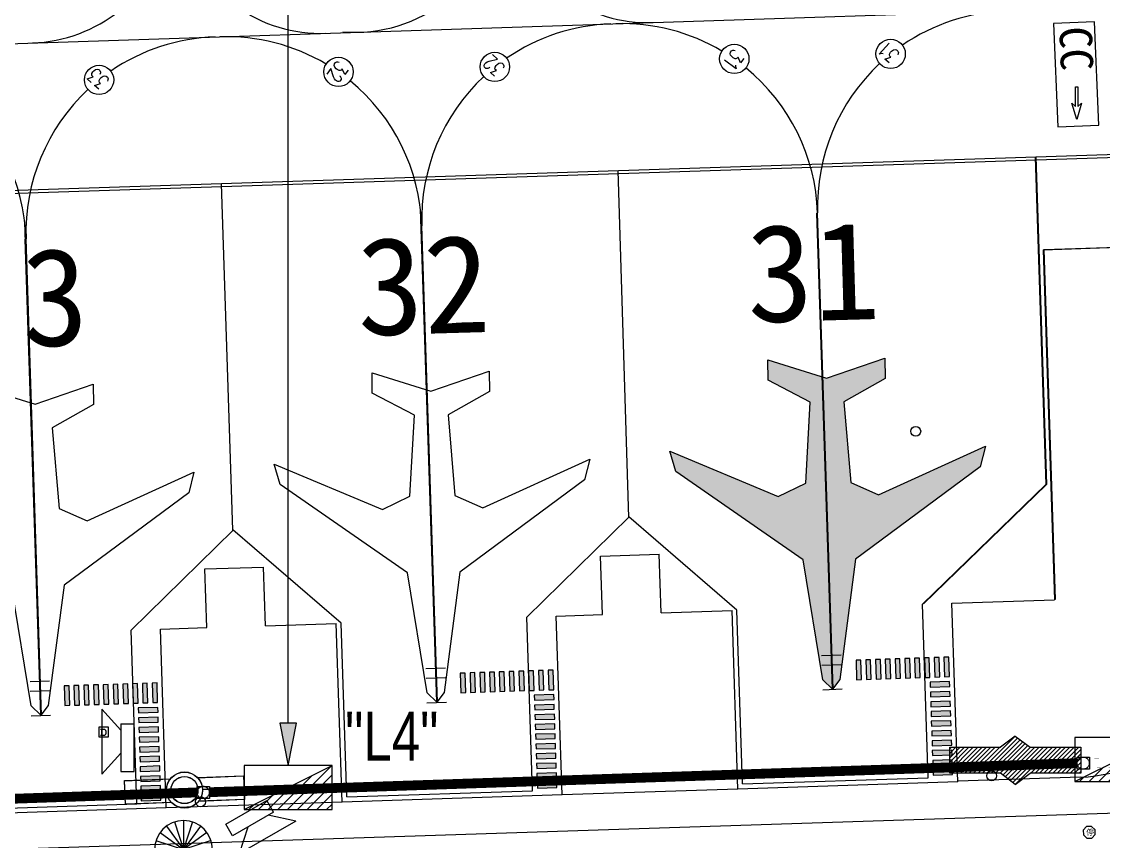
# Model space of a CAD drawing. Extents: x 71210 to 87171, y -11349 to 219.
# Drawn here: x 77526 to 78633, y -4668 to -3830 of the extents above; entities that cross this region are included whole.
import ezdxf

# ---------------------------------------------------------------- set-up
doc = ezdxf.new("R2010")
doc.units = 0
doc.linetypes.add('DASHED', pattern=[0.75, 0.5, -0.25])
doc.linetypes.add('HIDDEN', pattern=[9.525, 6.35, -3.175])
for name, color, linetype in [('L-燈具圖', 7, 'Continuous'), ('建築', 7, 'Continuous'), ('文字', 6, 'Continuous'), ('既設手孔', 3, 'DASHED'), ('既設管線', 1, 'HIDDEN'), ('電氣設備', 161, 'Continuous')]:
    doc.layers.add(name, color=color, linetype=linetype)
doc.styles.add('AE', font='romans.shx', dxfattribs={"bigfont": 'chineset.shx'})
doc.styles.add('TC_T1', font='romanc.shx', dxfattribs={"width": 0.8, "bigfont": '@chineset.shx'})
doc.styles.add('新細明體', font='')
doc.styles.add('細明體', font='')
doc.styles.get('新細明體').set_extended_font_data('新細明體')
doc.styles.get('細明體').set_extended_font_data('細明體')

# ---------------------------------------------------------------- blocks, each defined once
blk = doc.blocks.new('GN02D2D')
at = {"color": 0, "linetype": 'ByBlock'}
for p, q in [((-300, 0), (300, 300)), ((-300, 300), (-300, 0)), ((300, 300), (-300, 300)), ((-3.4, 0), (293.2, 296.6)), ((300, 0), (300, 300)), ((-69.7, 0), (160.6, 230.3)), ((62.9, 0), (300, 237.1)), ((-136, 0), (28, 164)), ((129.2, 0), (300, 170.8)), ((-202.3, 0), (-104.6, 97.7)), ((195.5, 0), (300, 104.5)), ((-300, 0), (300, 0)), ((-268.6, 0), (-237.1, 31.4)), ((261.8, 0), (300, 38.2))]:
    blk.add_line(p, q, dxfattribs=at)
blk.add_point((0, 150), dxfattribs=at)
at = {"color": 0, "linetype": 'ByBlock', "style": 'AE', "flags": 1}
blk.add_attdef('KENCAD', (0, 0), '', height=1, dxfattribs=at)
blk = doc.blocks.new('95119')
for p, q in [((0.5, 0.5), (-0.5, 0.5)), ((-0.5, 0.5), (-0.5, -0.5)), ((-0.31, 0.29), (0.1, 0.29)), ((-0.18, -0.35), (-0.18, 0.29)), ((0.5, -0.5), (0.5, 0.5)), ((-0.5, -0.5), (0.5, -0.5)), ((0.1, -0.35), (-0.31, -0.35))]:
    blk.add_line(p, q)
blk.add_arc((-0.11, -0.03), 0.382, 303.0105, 56.9895)
blk = doc.blocks.new('L-10M高桅桿A')
at = {"layer": 'L-燈具圖', "color": 3}
for p, q in [((-6.1, 0), (-1.84, 0)), ((1.84, 0), (6.1, 0))]:
    blk.add_line(p, q, dxfattribs=at)
at = {"layer": 'L-燈具圖', "color": 3, "elevation": 0}
for points in [[(-1.39, -1.21), (-6.1, -1.21), (-6.1, 1.21), (-1.39, 1.21)], [(1.39, 1.21), (6.1, 1.21), (6.1, -1.21), (1.39, -1.21)]]:
    blk.add_lwpolyline(points, dxfattribs=at)
at = {"layer": 'L-燈具圖', "color": 3}
for radius in [1.84, 1.38]:
    blk.add_circle((0, 0), radius, dxfattribs=at)
blk = doc.blocks.new('L-防水號角喇叭')
at = {"layer": 'L-燈具圖', "color": 6, "ltscale": 1000}
for p, q in [((-19.4, 39.2), (0, 17.9)), ((-19.4, 39.2), (-19.4, -27.1)), ((0, 24.3), (0, -24.3)), ((0, 24.3), (13.6, 24.3)), ((13.6, -24.3), (13.6, 24.3)), ((-19.4, -27.1), (0, -5.7)), ((0, -24.3), (13.6, -24.3))]:
    blk.add_line(p, q, dxfattribs=at)
blk = doc.blocks.new('L-10M高桅桿C')
at = {"layer": 'L-燈具圖', "ltscale": 1000}
h = blk.add_hatch(dxfattribs=at)
h.set_pattern_fill('ANSI31', color=31, style=0)
h.paths.add_polyline_path([(-67.1, -13.3), (-67.1, 13.3), (-15.3, 13.3), (0, 24.7), (15.3, 13.3), (67.1, 13.3), (67.1, -13.3), (15.3, -13.3), (0, -24.7), (-15.3, -13.3)])
at = {"layer": 'L-燈具圖', "color": 31, "ltscale": 1000}
for p, q in [((0, 24.7), (-15.3, 13.3)), ((0, 24.7), (15.3, 13.3)), ((0, -24.7), (-15.3, -13.3)), ((0, -24.7), (15.3, -13.3))]:
    blk.add_line(p, q, dxfattribs=at)
at = {"layer": 'L-燈具圖', "color": 31}
for points in [[(-15.3, -13.3), (-67.1, -13.3), (-67.1, 13.3), (-15.3, 13.3)], [(15.3, 13.3), (67.1, 13.3), (67.1, -13.3), (15.3, -13.3)]]:
    blk.add_lwpolyline(points, dxfattribs=at)
blk = doc.blocks.new('L-雷雨警示燈')
at = {"layer": 'L-燈具圖', "color": 87, "ltscale": 1000}
for p in [(-17.5, 24), (-9.2, 28.3), (0, 29.7), (9.2, 28.3), (17.5, 24), (-24, 17.5), (24, 17.5), (-28.3, 9.2), (-17.5, -24), (-9.2, -28.3), (28.3, 9.2), (0, -29.7), (9.2, -28.3), (28.3, -9.2), (-29.7, 0), (-28.3, -9.2), (-24, -17.5), (17.5, -24), (24, -17.5), (29.7, 0)]:
    blk.add_line(p, (0, 0), dxfattribs=at)
blk.add_circle((0, 0), 29.7, dxfattribs=at)
blk = doc.blocks.new('L-15M高桅桿Ⅰ')
at = {"layer": 'L-燈具圖', "color": 3}
for p, q in [((-6.1, 0), (-1.84, 0)), ((-6.1, 0), (-1.84, 0)), ((1.84, 0), (6.1, 0)), ((1.84, 0), (6.1, 0))]:
    blk.add_line(p, q, dxfattribs=at)
at = {"layer": 'L-燈具圖', "color": 3, "elevation": 0}
for points in [[(-1.39, -1.21), (-6.1, -1.21), (-6.1, 1.21), (-1.39, 1.21)], [(-1.39, -1.21), (-6.1, -1.21), (-6.1, 1.21), (-1.39, 1.21)], [(1.39, 1.21), (6.1, 1.21), (6.1, -1.21), (1.39, -1.21)], [(1.39, 1.21), (6.1, 1.21), (6.1, -1.21), (1.39, -1.21)]]:
    blk.add_lwpolyline(points, dxfattribs=at)
at = {"layer": 'L-燈具圖', "color": 3}
for radius in [1.84, 1.84, 1.38, 1.38]:
    blk.add_circle((0, 0), radius, dxfattribs=at)

msp = doc.modelspace()

# ---------------------------------------------------------------- hatches: boundary and pattern name
at = {"layer": '建築', "ltscale": 1000}
msp.add_hatch(color=256, dxfattribs=at).paths.add_polyline_path([(78355.7, -4512.8), (78345.9, -4503.2), (78325.8, -4380.6), (78195.4, -4290.3), (78189.5, -4269.4), (78300.3, -4315.6), (78328.4, -4302.2), (78332.8, -4219.4), (78289.9, -4197), (78289.6, -4176.2), (78349.7, -4194.7), (78409.3, -4174.3), (78409.6, -4195.1), (78367.4, -4218.9), (78374.4, -4301.5), (78402.9, -4314), (78512.2, -4264.4), (78506.9, -4285.4), (78379.4, -4379.8), (78363.1, -4502.9)])
h = msp.add_hatch(color=256, dxfattribs=at)
h.paths.add_polyline_path([(78384.7, -4482.9), (78379.8, -4483), (78380.4, -4503), (78385.4, -4502.9)])
h.paths.add_polyline_path([(78394.7, -4482.6), (78389.7, -4482.7), (78390.4, -4502.7), (78395.4, -4502.5)])
h.paths.add_polyline_path([(78404.7, -4482.2), (78399.7, -4482.4), (78400.4, -4502.4), (78405.4, -4502.2)])
h.paths.add_polyline_path([(78414.7, -4481.9), (78409.7, -4482.1), (78410.4, -4502), (78415.4, -4501.9)])
h.paths.add_polyline_path([(78424.7, -4481.6), (78419.7, -4481.7), (78420.4, -4501.7), (78425.4, -4501.6)])
h.paths.add_polyline_path([(78434.7, -4481.2), (78429.7, -4481.4), (78430.4, -4501.4), (78435.4, -4501.2)])
h.paths.add_polyline_path([(78444.7, -4480.9), (78439.7, -4481.1), (78440.4, -4501.1), (78445.4, -4500.9)])
h.paths.add_polyline_path([(78454.7, -4480.6), (78449.7, -4480.7), (78450.4, -4500.7), (78455.4, -4500.6)])
h.paths.add_polyline_path([(78464.7, -4480.3), (78459.7, -4480.4), (78460.4, -4500.4), (78465.4, -4500.2)])
h.paths.add_polyline_path([(78474.7, -4479.9), (78469.7, -4480.1), (78470.4, -4500.1), (78475.4, -4499.9)])
h.paths.add_polyline_path([(78475.5, -4504.9), (78455.5, -4505.6), (78455.7, -4510.6), (78475.7, -4509.9)])
h.paths.add_polyline_path([(78475.8, -4514.9), (78455.9, -4515.6), (78456, -4520.6), (78476, -4519.9)])
h.paths.add_polyline_path([(78476.2, -4524.9), (78456.2, -4525.6), (78456.4, -4530.6), (78476.3, -4529.9)])
h.paths.add_polyline_path([(78476.5, -4534.9), (78456.5, -4535.6), (78456.7, -4540.5), (78476.7, -4539.9)])
h.paths.add_polyline_path([(78476.8, -4544.9), (78456.8, -4545.5), (78457, -4550.5), (78477, -4549.9)])
h.paths.add_polyline_path([(78477.2, -4554.9), (78457.2, -4555.5), (78457.3, -4560.5), (78477.3, -4559.9)])
h.paths.add_polyline_path([(78477.5, -4564.9), (78457.5, -4565.5), (78457.7, -4570.5), (78477.7, -4569.9)])
h.paths.add_polyline_path([(78477.8, -4574.9), (78457.8, -4575.5), (78458, -4580.5), (78478, -4579.9)])
h.paths.add_polyline_path([(78478.1, -4584.9), (78458.2, -4585.5), (78458.3, -4590.5), (78478.3, -4589.9)])
h.paths.add_polyline_path([(78478.5, -4594.9), (78458.5, -4595.5), (78458.6, -4600.5), (78478.6, -4599.9)])
h = msp.add_hatch(color=256, dxfattribs=at)
h.paths.add_polyline_path([(77980, -4496.2), (77975, -4496.3), (77975.6, -4516.3), (77980.6, -4516.2)])
h.paths.add_polyline_path([(77990, -4495.8), (77985, -4496), (77985.6, -4516), (77990.6, -4515.8)])
h.paths.add_polyline_path([(78000, -4495.5), (77995, -4495.7), (77995.6, -4515.7), (78000.6, -4515.5)])
h.paths.add_polyline_path([(78010, -4495.2), (78005, -4495.4), (78005.6, -4515.3), (78010.6, -4515.2)])
h.paths.add_polyline_path([(78019.9, -4494.9), (78014.9, -4495), (78015.6, -4515), (78020.6, -4514.8)])
h.paths.add_polyline_path([(78029.9, -4494.5), (78024.9, -4494.7), (78025.6, -4514.7), (78030.6, -4514.5)])
h.paths.add_polyline_path([(78039.9, -4494.2), (78034.9, -4494.4), (78035.6, -4514.4), (78040.6, -4514.2)])
h.paths.add_polyline_path([(78049.9, -4493.9), (78044.9, -4494), (78045.6, -4514), (78050.6, -4513.9)])
h.paths.add_polyline_path([(78059.9, -4493.5), (78054.9, -4493.7), (78055.6, -4513.7), (78060.6, -4513.5)])
h.paths.add_polyline_path([(78069.9, -4493.2), (78064.9, -4493.4), (78065.6, -4513.4), (78070.6, -4513.2)])
h.paths.add_polyline_path([(78070.7, -4518.2), (78050.7, -4518.9), (78050.9, -4523.9), (78070.9, -4523.2)])
h.paths.add_polyline_path([(78071.1, -4528.2), (78051.1, -4528.9), (78051.2, -4533.9), (78071.2, -4533.2)])
h.paths.add_polyline_path([(78071.4, -4538.2), (78051.4, -4538.8), (78051.6, -4543.8), (78071.6, -4543.2)])
h.paths.add_polyline_path([(78071.7, -4548.2), (78051.7, -4548.8), (78051.9, -4553.8), (78071.9, -4553.2)])
h.paths.add_polyline_path([(78072.1, -4558.2), (78052.1, -4558.8), (78052.2, -4563.8), (78072.2, -4563.2)])
h.paths.add_polyline_path([(78072.4, -4568.2), (78052.4, -4568.8), (78052.6, -4573.8), (78072.5, -4573.2)])
h.paths.add_polyline_path([(78072.7, -4578.2), (78052.7, -4578.8), (78052.9, -4583.8), (78072.9, -4583.2)])
h.paths.add_polyline_path([(78073, -4588.2), (78053, -4588.8), (78053.2, -4593.8), (78073.2, -4593.2)])
h.paths.add_polyline_path([(78073.4, -4598.2), (78053.4, -4598.8), (78053.5, -4603.8), (78073.5, -4603.2)])
h.paths.add_polyline_path([(78073.7, -4608.2), (78053.7, -4608.8), (78053.9, -4613.8), (78073.9, -4613.2)])
h = msp.add_hatch(color=256, dxfattribs=at)
h.paths.add_polyline_path([(77574.9, -4509.2), (77569.9, -4509.4), (77570.6, -4529.4), (77575.6, -4529.2)])
h.paths.add_polyline_path([(77584.9, -4508.9), (77579.9, -4509.1), (77580.6, -4529.1), (77585.6, -4528.9)])
h.paths.add_polyline_path([(77594.9, -4508.6), (77589.9, -4508.7), (77590.6, -4528.7), (77595.6, -4528.6)])
h.paths.add_polyline_path([(77604.9, -4508.3), (77599.9, -4508.4), (77600.6, -4528.4), (77605.6, -4528.2)])
h.paths.add_polyline_path([(77614.9, -4507.9), (77609.9, -4508.1), (77610.6, -4528.1), (77615.6, -4527.9)])
h.paths.add_polyline_path([(77624.9, -4507.6), (77619.9, -4507.8), (77620.6, -4527.8), (77625.6, -4527.6)])
h.paths.add_polyline_path([(77634.9, -4507.3), (77629.9, -4507.4), (77630.6, -4527.4), (77635.6, -4527.3)])
h.paths.add_polyline_path([(77644.9, -4506.9), (77639.9, -4507.1), (77640.5, -4527.1), (77645.5, -4526.9)])
h.paths.add_polyline_path([(77654.9, -4506.6), (77649.9, -4506.8), (77650.5, -4526.8), (77655.5, -4526.6)])
h.paths.add_polyline_path([(77664.9, -4506.3), (77659.9, -4506.5), (77660.5, -4526.4), (77665.5, -4526.3)])
h.paths.add_polyline_path([(77665.7, -4531.3), (77645.7, -4531.9), (77645.9, -4536.9), (77665.9, -4536.3)])
h.paths.add_polyline_path([(77666, -4541.3), (77646, -4541.9), (77646.2, -4546.9), (77666.2, -4546.3)])
h.paths.add_polyline_path([(77666.4, -4551.3), (77646.4, -4551.9), (77646.5, -4556.9), (77666.5, -4556.3)])
h.paths.add_polyline_path([(77666.7, -4561.3), (77646.7, -4561.9), (77646.9, -4566.9), (77666.8, -4566.3)])
h.paths.add_polyline_path([(77667, -4571.3), (77647, -4571.9), (77647.2, -4576.9), (77667.2, -4576.3)])
h.paths.add_polyline_path([(77667.3, -4581.2), (77647.4, -4581.9), (77647.5, -4586.9), (77667.5, -4586.2)])
h.paths.add_polyline_path([(77667.7, -4591.2), (77647.7, -4591.9), (77647.8, -4596.9), (77667.8, -4596.2)])
h.paths.add_polyline_path([(77668, -4601.2), (77648, -4601.9), (77648.2, -4606.9), (77668.2, -4606.2)])
h.paths.add_polyline_path([(77668.3, -4611.2), (77648.3, -4611.9), (77648.5, -4616.9), (77668.5, -4616.2)])
h.paths.add_polyline_path([(77668.7, -4621.2), (77648.7, -4621.9), (77648.8, -4626.9), (77668.8, -4626.2)])
at = {"layer": '文字'}
h = msp.add_hatch(color=256, dxfattribs=at)
h.dxf.hatch_style = 1
h.paths.add_polyline_path([(77807.4, -4547.5), (77799, -4547.5), (77799, -4590.8)])
h.paths.add_polyline_path([(77799, -4547.5), (77790.5, -4547.5), (77799, -4590.8)])

# ---------------------------------------------------------------- linework, layer by layer
at = {"layer": '建築', "ltscale": 1000}
for p, q in [((75151.7, -3930.5, -12.7), (78981.4, -3804.8, -12.7)), ((78623.8, -3830.7, -12.7), (78581.8, -3832.4, -12.7)), ((78581.8, -3832.4, -12.7), (78586.1, -3937.9, -12.7)), ((78628.1, -3936.3, -12.7), (78623.8, -3830.7, -12.7)), ((78604.4, -3917.1, -12.7), (78604.1, -3896.9, -12.7)), ((78604.1, -3896.9, -12.7), (78605.3, -3896.9, -12.7)), ((78605.3, -3896.9, -12.7), (78606.5, -3896.9, -12.7)), ((78606.5, -3896.9, -12.7), (78606.7, -3917.1, -12.7)), ((78605.7, -3930.5, -12.7), (78600.5, -3913.8, -12.7)), ((78600.5, -3913.8, -12.7), (78604.4, -3917.1, -12.7)), ((78610.5, -3913.7, -12.7), (78605.7, -3930.5, -12.7)), ((78606.7, -3917.1, -12.7), (78610.5, -3913.7, -12.7)), ((78586.1, -3937.9, -12.7), (78628.1, -3936.3, -12.7)), ((75166.8, -4080.1, -12.7), (78931.8, -3956.5, -12.7)), ((75166.9, -4083.1, -12.7), (78931.9, -3959.5, -12.7)), ((78563, -3968.8, -12.7), (78574, -4303.6, -12.7)), ((78563.7, -3968.6, -12.7), (78574.7, -4303.4, -12.7)), ((78147.3, -4337.1, -12.7), (78136.5, -3982.6, -12.7)), ((77742.6, -4350.3, -12.7), (77730.9, -3996.1, -12.7)), ((77742.6, -4350.3, -12.7), (77730.9, -3996.1, -12.7)), ((77950.9, -4526.1, -12.7), (77934.4, -4021.7, -12.7)), ((78355.7, -4512.8, -12.7), (78339.7, -4026.1, -12.7)), ((78356.5, -4512.7, -12.7), (78340.5, -4025.9, -12.7)), ((77546.2, -4539.4, -12.7), (77529.6, -4035, -12.7)), ((77950.9, -4526.1, -12.7), (77935, -4039.4, -12.7)), ((77951.7, -4526, -12.7), (77935.7, -4039.2, -12.7)), ((77546.2, -4539.4, -12.7), (77530.2, -4052.7, -12.7)), ((77546.9, -4539.2, -12.7), (77530.9, -4052.5, -12.7)), ((78571.1, -4063.5, -12.7), (78711.6, -4058.9, -12.7)), ((78571.1, -4063.5, -12.7), (78711.6, -4058.9, -12.7)), ((78571.9, -4063.4, -12.7), (78712.4, -4058.7, -12.7)), ((78571.1, -4063.5, -12.7), (78582.8, -4421.3, -12.7)), ((78571.1, -4063.5, -12.7), (78582.8, -4421.3, -12.7)), ((78571.9, -4063.4, -12.7), (78583.6, -4421.2, -12.7)), ((78289.9, -4197, -12.7), (78289.6, -4176.2, -12.7)), ((78289.6, -4176.2, -12.7), (78349.7, -4194.7, -12.7)), ((78349.7, -4194.7, -12.7), (78409.3, -4174.3, -12.7)), ((78409.3, -4174.3, -12.7), (78409.6, -4195.1, -12.7)), ((77885.1, -4210.3, -12.7), (77884.8, -4189.5, -12.7)), ((77884.8, -4189.5, -12.7), (77944.9, -4208, -12.7)), ((77944.9, -4208, -12.7), (78004.5, -4187.6, -12.7)), ((78004.5, -4187.6, -12.7), (78004.8, -4208.4, -12.7)), ((77480, -4202.7, -12.7), (77540.2, -4221.3, -12.7)), ((77540.2, -4221.3, -12.7), (77599.7, -4200.9, -12.7)), ((77599.7, -4200.9, -12.7), (77600.1, -4221.7, -12.7)), ((78332.8, -4219.4, -12.7), (78289.9, -4197, -12.7)), ((78409.6, -4195.1, -12.7), (78367.4, -4218.9, -12.7)), ((77928.1, -4232.7, -12.7), (77885.1, -4210.3, -12.7)), ((78004.8, -4208.4, -12.7), (77962.6, -4232.2, -12.7)), ((77600.1, -4221.7, -12.7), (77557.8, -4245.5, -12.7)), ((78328.4, -4302.2, -12.7), (78332.8, -4219.4, -12.7)), ((78367.4, -4218.9, -12.7), (78374.4, -4301.5, -12.7)), ((77923.6, -4315.5, -12.7), (77928.1, -4232.7, -12.7)), ((77962.6, -4232.2, -12.7), (77969.6, -4314.8, -12.7)), ((77557.8, -4245.5, -12.7), (77564.8, -4328.1, -12.7)), ((78195.4, -4290.3, -12.7), (78189.5, -4269.4, -12.7)), ((78189.5, -4269.4, -12.7), (78300.3, -4315.6, -12.7)), ((78402.9, -4314, -12.7), (78512.2, -4264.4, -12.7)), ((78512.2, -4264.4, -12.7), (78506.9, -4285.4, -12.7)), ((77998.1, -4327.3, -12.7), (78107.4, -4277.7, -12.7)), ((78107.4, -4277.7, -12.7), (78102.1, -4298.7, -12.7)), ((77593.3, -4340.6, -12.7), (77702.6, -4291, -12.7)), ((77702.6, -4291, -12.7), (77697.3, -4312, -12.7)), ((77790.7, -4303.5, -12.7), (77784.7, -4282.7, -12.7)), ((77784.7, -4282.7, -12.7), (77895.5, -4328.9, -12.7)), ((78325.8, -4380.6, -12.7), (78195.4, -4290.3, -12.7)), ((78506.9, -4285.4, -12.7), (78379.4, -4379.8, -12.7)), ((77921, -4393.9, -12.7), (77790.7, -4303.5, -12.7)), ((78102.1, -4298.7, -12.7), (77974.6, -4393.1, -12.7)), ((78300.3, -4315.6, -12.7), (78328.4, -4302.2, -12.7)), ((78374.4, -4301.5, -12.7), (78402.9, -4314, -12.7)), ((78447.9, -4425.8, -12.7), (78574, -4303.6, -12.7)), ((78447.9, -4425.8, -12.7), (78574, -4303.6, -12.7)), ((78448.7, -4425.6, -12.7), (78574.7, -4303.4, -12.7)), ((77697.3, -4312, -12.7), (77569.9, -4406.4, -12.7)), ((77895.5, -4328.9, -12.7), (77923.6, -4315.5, -12.7)), ((77969.6, -4314.8, -12.7), (77998.1, -4327.3, -12.7)), ((77564.8, -4328.1, -12.7), (77593.3, -4340.6, -12.7)), ((78258, -4432, -12.7), (78147.3, -4336.6, -12.7)), ((78258, -4432, -12.7), (78147.3, -4336.6, -12.7)), ((78043.1, -4439.1, -12.7), (78147.6, -4336.8, -12.7)), ((78043.1, -4439.1, -12.7), (78147.6, -4336.8, -12.7)), ((77638.3, -4452.4, -12.7), (77742.8, -4350.1, -12.7)), ((77638.3, -4452.4, -12.7), (77742.8, -4350.1, -12.7)), ((77853.2, -4445.3, -12.7), (77742.5, -4349.9, -12.7)), ((77853.2, -4445.3, -12.7), (77742.5, -4349.9, -12.7)), ((78118.6, -4376.6, -12.7), (78178.6, -4374.6, -12.7)), ((78118.6, -4376.6, -12.7), (78178.6, -4374.6, -12.7)), ((78120.6, -4436.5, -12.7), (78118.6, -4376.6, -12.7)), ((78120.6, -4436.5, -12.7), (78118.6, -4376.6, -12.7)), ((78180.6, -4434.6, -12.7), (78178.6, -4374.6, -12.7)), ((78180.6, -4434.6, -12.7), (78178.6, -4374.6, -12.7)), ((78345.9, -4503.2, -12.7), (78325.8, -4380.6, -12.7)), ((78379.4, -4379.8, -12.7), (78363.1, -4502.9, -12.7)), ((77713.8, -4389.8, -12.7), (77773.8, -4387.9, -12.7)), ((77713.8, -4389.8, -12.7), (77773.8, -4387.9, -12.7)), ((77715.8, -4449.8, -12.7), (77713.8, -4389.8, -12.7)), ((77715.8, -4449.8, -12.7), (77713.8, -4389.8, -12.7)), ((77775.8, -4447.8, -12.7), (77773.8, -4387.9, -12.7)), ((77775.8, -4447.8, -12.7), (77773.8, -4387.9, -12.7)), ((77941.1, -4516.5, -12.7), (77921, -4393.9, -12.7)), ((77974.6, -4393.1, -12.7), (77958.4, -4516.2, -12.7)), ((77536.3, -4529.8, -12.7), (77516.2, -4407.2, -12.7)), ((77569.9, -4406.4, -12.7), (77553.6, -4529.5, -12.7)), ((78477.9, -4424.8, -12.7), (78582.8, -4421.3, -12.7)), ((78477.9, -4424.8, -12.7), (78582.8, -4421.3, -12.7)), ((78483.9, -4607.4, -12.7), (78477.9, -4424.8, -12.7)), ((78483.9, -4607.4, -12.7), (78477.9, -4424.8, -12.7)), ((78180.6, -4434.6, -12.7), (78253, -4432.2, -12.7)), ((78180.6, -4434.6, -12.7), (78253, -4432.2, -12.7)), ((78259, -4614.8, -12.7), (78253, -4432.2, -12.7)), ((78259, -4614.8, -12.7), (78253, -4432.2, -12.7)), ((78263.8, -4609.6, -12.7), (78258, -4432, -12.7)), ((78263.8, -4609.6, -12.7), (78258, -4432, -12.7)), ((78453.7, -4603.4, -12.7), (78447.9, -4425.8, -12.7)), ((78453.7, -4603.4, -12.7), (78447.9, -4425.8, -12.7)), ((77775.8, -4447.8, -12.7), (77848.2, -4445.5, -12.7)), ((77775.8, -4447.8, -12.7), (77848.2, -4445.5, -12.7)), ((77854.2, -4628.1, -12.7), (77848.2, -4445.5, -12.7)), ((77854.2, -4628.1, -12.7), (77848.2, -4445.5, -12.7)), ((77859.1, -4622.8, -12.7), (77853.2, -4445.3, -12.7)), ((77859.1, -4622.8, -12.7), (77853.2, -4445.3, -12.7)), ((78049, -4616.6, -12.7), (78043.1, -4439.1, -12.7)), ((78049, -4616.6, -12.7), (78043.1, -4439.1, -12.7)), ((78073.1, -4438.1, -12.7), (78120.6, -4436.5, -12.7)), ((78073.1, -4438.1, -12.7), (78120.6, -4436.5, -12.7)), ((78079.1, -4620.7, -12.7), (78073.1, -4438.1, -12.7)), ((78079.1, -4620.7, -12.7), (78073.1, -4438.1, -12.7)), ((77644.2, -4629.9, -12.7), (77638.3, -4452.4, -12.7)), ((77644.2, -4629.9, -12.7), (77638.3, -4452.4, -12.7)), ((77668.3, -4451.4, -12.7), (77715.8, -4449.8, -12.7)), ((77668.3, -4451.4, -12.7), (77715.8, -4449.8, -12.7)), ((77674.3, -4634, -12.7), (77668.3, -4451.4, -12.7)), ((77674.3, -4634, -12.7), (77668.3, -4451.4, -12.7)), ((78344.6, -4478.2, -12.7), (78364.6, -4477.5, -12.7)), ((78344.6, -4478.2, -12.7), (78364.6, -4477.5, -12.7)), ((77939.8, -4491.5, -12.7), (77959.8, -4490.8, -12.7)), ((77939.8, -4491.5, -12.7), (77959.8, -4490.8, -12.7)), ((78344.9, -4488.2, -12.7), (78364.9, -4487.5, -12.7)), ((78344.9, -4488.2, -12.7), (78364.9, -4487.5, -12.7)), ((77940.1, -4501.5, -12.7), (77960.1, -4500.8, -12.7)), ((77940.1, -4501.5, -12.7), (77960.1, -4500.8, -12.7)), ((77535, -4504.8, -12.7), (77555, -4504.1, -12.7)), ((77535, -4504.8, -12.7), (77555, -4504.1, -12.7)), ((78345.7, -4513.2, -12.7), (78365.7, -4512.5, -12.7)), ((78345.7, -4513.2, -12.7), (78365.7, -4512.5, -12.7)), ((78355.7, -4512.8, -12.7), (78345.9, -4503.2, -12.7)), ((78363.1, -4502.9, -12.7), (78355.7, -4512.8, -12.7)), ((77535.3, -4514.8, -12.7), (77555.3, -4514.1, -12.7)), ((77535.3, -4514.8, -12.7), (77555.3, -4514.1, -12.7)), ((77950.9, -4526.1, -12.7), (77941.1, -4516.5, -12.7)), ((77958.4, -4516.2, -12.7), (77950.9, -4526.1, -12.7)), ((77546.2, -4539.4, -12.7), (77536.3, -4529.8, -12.7)), ((77553.6, -4529.5, -12.7), (77546.2, -4539.4, -12.7)), ((77940.9, -4526.5, -12.7), (77960.9, -4525.8, -12.7)), ((77940.9, -4526.5, -12.7), (77960.9, -4525.8, -12.7)), ((77536.2, -4539.8, -12.7), (77556.1, -4539.1, -12.7)), ((77536.2, -4539.8, -12.7), (77556.1, -4539.1, -12.7)), ((78483.9, -4607.4, -12.7), (78259, -4614.8, -12.7)), ((78263.8, -4609.6, -12.7), (78453.7, -4603.4, -12.7)), ((78609.4, -4602.6, -12.7), (78483.9, -4606.7, -12.7)), ((78079.1, -4620.7, -12.7), (77854.2, -4628.1, -12.7)), ((77859.1, -4622.8, -12.7), (78049, -4616.6, -12.7)), ((78259, -4614.8, -12.7), (78079.1, -4620.7, -12.7)), ((74576.1, -4772.4, -12.7), (78806.8, -4633.9, -12.7)), ((77674.3, -4634, -12.7), (77449.4, -4641.4, -12.7)), ((77454.3, -4636.1, -12.7), (77644.2, -4629.9, -12.7)), ((77454.3, -4636.1, -12.7), (77644.2, -4629.9, -12.7)), ((77854.2, -4628.1, -12.7), (77674.3, -4634, -12.7)), ((78615.6, -4653.1, -12.7), (78612.2, -4656.7, -12.7)), ((78612.2, -4656.7, -12.7), (78612.3, -4661.7, -12.7)), ((78620.6, -4652.9, -12.7), (78615.6, -4653.1, -12.7)), ((78624.3, -4656.3, -12.7), (78620.6, -4652.9, -12.7)), ((78624.4, -4661.3, -12.7), (78624.3, -4656.3, -12.7)), ((78612.3, -4661.7, -12.7), (78616, -4665.1, -12.7)), ((78616, -4665.1, -12.7), (78621, -4665, -12.7)), ((78621, -4665, -12.7), (78624.4, -4661.3, -12.7))]:
    msp.add_line(p, q, dxfattribs=at)
at = {"layer": '建築', "linetype": 'Continuous', "elevation": -12.7}
for points in [[(78450.4, -4500.7), (78455.4, -4500.6), (78454.7, -4480.6), (78449.7, -4480.7)], [(78450.4, -4500.7), (78455.4, -4500.6), (78454.7, -4480.6), (78449.7, -4480.7)], [(78460.4, -4500.4), (78465.4, -4500.2), (78464.7, -4480.3), (78459.7, -4480.4)], [(78460.4, -4500.4), (78465.4, -4500.2), (78464.7, -4480.3), (78459.7, -4480.4)], [(78470.4, -4500.1), (78475.4, -4499.9), (78474.7, -4479.9), (78469.7, -4480.1)], [(78470.4, -4500.1), (78475.4, -4499.9), (78474.7, -4479.9), (78469.7, -4480.1)], [(78380.4, -4503), (78385.4, -4502.9), (78384.7, -4482.9), (78379.8, -4483)], [(78380.4, -4503), (78385.4, -4502.9), (78384.7, -4482.9), (78379.8, -4483)], [(78390.4, -4502.7), (78395.4, -4502.5), (78394.7, -4482.6), (78389.7, -4482.7)], [(78390.4, -4502.7), (78395.4, -4502.5), (78394.7, -4482.6), (78389.7, -4482.7)], [(78400.4, -4502.4), (78405.4, -4502.2), (78404.7, -4482.2), (78399.7, -4482.4)], [(78400.4, -4502.4), (78405.4, -4502.2), (78404.7, -4482.2), (78399.7, -4482.4)], [(78410.4, -4502), (78415.4, -4501.9), (78414.7, -4481.9), (78409.7, -4482.1)], [(78410.4, -4502), (78415.4, -4501.9), (78414.7, -4481.9), (78409.7, -4482.1)], [(78420.4, -4501.7), (78425.4, -4501.6), (78424.7, -4481.6), (78419.7, -4481.7)], [(78420.4, -4501.7), (78425.4, -4501.6), (78424.7, -4481.6), (78419.7, -4481.7)], [(78430.4, -4501.4), (78435.4, -4501.2), (78434.7, -4481.2), (78429.7, -4481.4)], [(78430.4, -4501.4), (78435.4, -4501.2), (78434.7, -4481.2), (78429.7, -4481.4)], [(78440.4, -4501.1), (78445.4, -4500.9), (78444.7, -4480.9), (78439.7, -4481.1)], [(78440.4, -4501.1), (78445.4, -4500.9), (78444.7, -4480.9), (78439.7, -4481.1)], [(77975.6, -4516.3), (77980.6, -4516.2), (77980, -4496.2), (77975, -4496.3)], [(77975.6, -4516.3), (77980.6, -4516.2), (77980, -4496.2), (77975, -4496.3)], [(77985.6, -4516), (77990.6, -4515.8), (77990, -4495.8), (77985, -4496)], [(77985.6, -4516), (77990.6, -4515.8), (77990, -4495.8), (77985, -4496)], [(77995.6, -4515.7), (78000.6, -4515.5), (78000, -4495.5), (77995, -4495.7)], [(77995.6, -4515.7), (78000.6, -4515.5), (78000, -4495.5), (77995, -4495.7)], [(78005.6, -4515.3), (78010.6, -4515.2), (78010, -4495.2), (78005, -4495.4)], [(78005.6, -4515.3), (78010.6, -4515.2), (78010, -4495.2), (78005, -4495.4)], [(78015.6, -4515), (78020.6, -4514.8), (78019.9, -4494.9), (78014.9, -4495)], [(78015.6, -4515), (78020.6, -4514.8), (78019.9, -4494.9), (78014.9, -4495)], [(78025.6, -4514.7), (78030.6, -4514.5), (78029.9, -4494.5), (78024.9, -4494.7)], [(78025.6, -4514.7), (78030.6, -4514.5), (78029.9, -4494.5), (78024.9, -4494.7)], [(78035.6, -4514.4), (78040.6, -4514.2), (78039.9, -4494.2), (78034.9, -4494.4)], [(78035.6, -4514.4), (78040.6, -4514.2), (78039.9, -4494.2), (78034.9, -4494.4)], [(78045.6, -4514), (78050.6, -4513.9), (78049.9, -4493.9), (78044.9, -4494)], [(78045.6, -4514), (78050.6, -4513.9), (78049.9, -4493.9), (78044.9, -4494)], [(78055.6, -4513.7), (78060.6, -4513.5), (78059.9, -4493.5), (78054.9, -4493.7)], [(78055.6, -4513.7), (78060.6, -4513.5), (78059.9, -4493.5), (78054.9, -4493.7)], [(78065.6, -4513.4), (78070.6, -4513.2), (78069.9, -4493.2), (78064.9, -4493.4)], [(78065.6, -4513.4), (78070.6, -4513.2), (78069.9, -4493.2), (78064.9, -4493.4)], [(77570.6, -4529.4), (77575.6, -4529.2), (77574.9, -4509.2), (77569.9, -4509.4)], [(77570.6, -4529.4), (77575.6, -4529.2), (77574.9, -4509.2), (77569.9, -4509.4)], [(77580.6, -4529.1), (77585.6, -4528.9), (77584.9, -4508.9), (77579.9, -4509.1)], [(77580.6, -4529.1), (77585.6, -4528.9), (77584.9, -4508.9), (77579.9, -4509.1)], [(77590.6, -4528.7), (77595.6, -4528.6), (77594.9, -4508.6), (77589.9, -4508.7)], [(77590.6, -4528.7), (77595.6, -4528.6), (77594.9, -4508.6), (77589.9, -4508.7)], [(77600.6, -4528.4), (77605.6, -4528.2), (77604.9, -4508.3), (77599.9, -4508.4)], [(77600.6, -4528.4), (77605.6, -4528.2), (77604.9, -4508.3), (77599.9, -4508.4)], [(77610.6, -4528.1), (77615.6, -4527.9), (77614.9, -4507.9), (77609.9, -4508.1)], [(77610.6, -4528.1), (77615.6, -4527.9), (77614.9, -4507.9), (77609.9, -4508.1)], [(77620.6, -4527.8), (77625.6, -4527.6), (77624.9, -4507.6), (77619.9, -4507.8)], [(77620.6, -4527.8), (77625.6, -4527.6), (77624.9, -4507.6), (77619.9, -4507.8)], [(77630.6, -4527.4), (77635.6, -4527.3), (77634.9, -4507.3), (77629.9, -4507.4)], [(77630.6, -4527.4), (77635.6, -4527.3), (77634.9, -4507.3), (77629.9, -4507.4)], [(77640.5, -4527.1), (77645.5, -4526.9), (77644.9, -4506.9), (77639.9, -4507.1)], [(77640.5, -4527.1), (77645.5, -4526.9), (77644.9, -4506.9), (77639.9, -4507.1)], [(77650.5, -4526.8), (77655.5, -4526.6), (77654.9, -4506.6), (77649.9, -4506.8)], [(77650.5, -4526.8), (77655.5, -4526.6), (77654.9, -4506.6), (77649.9, -4506.8)], [(77660.5, -4526.4), (77665.5, -4526.3), (77664.9, -4506.3), (77659.9, -4506.5)], [(77660.5, -4526.4), (77665.5, -4526.3), (77664.9, -4506.3), (77659.9, -4506.5)], [(78455.5, -4505.6), (78455.7, -4510.6), (78475.7, -4509.9), (78475.5, -4504.9)], [(78455.5, -4505.6), (78455.7, -4510.6), (78475.7, -4509.9), (78475.5, -4504.9)], [(78050.7, -4518.9), (78050.9, -4523.9), (78070.9, -4523.2), (78070.7, -4518.2)], [(78050.7, -4518.9), (78050.9, -4523.9), (78070.9, -4523.2), (78070.7, -4518.2)], [(78455.9, -4515.6), (78456, -4520.6), (78476, -4519.9), (78475.8, -4514.9)], [(78455.9, -4515.6), (78456, -4520.6), (78476, -4519.9), (78475.8, -4514.9)], [(77645.7, -4531.9), (77645.9, -4536.9), (77665.9, -4536.3), (77665.7, -4531.3)], [(77645.7, -4531.9), (77645.9, -4536.9), (77665.9, -4536.3), (77665.7, -4531.3)], [(78051.1, -4528.9), (78051.2, -4533.9), (78071.2, -4533.2), (78071.1, -4528.2)], [(78051.1, -4528.9), (78051.2, -4533.9), (78071.2, -4533.2), (78071.1, -4528.2)], [(78456.2, -4525.6), (78456.4, -4530.6), (78476.3, -4529.9), (78476.2, -4524.9)], [(78456.2, -4525.6), (78456.4, -4530.6), (78476.3, -4529.9), (78476.2, -4524.9)], [(78456.5, -4535.6), (78456.7, -4540.5), (78476.7, -4539.9), (78476.5, -4534.9)], [(78456.5, -4535.6), (78456.7, -4540.5), (78476.7, -4539.9), (78476.5, -4534.9)], [(77646, -4541.9), (77646.2, -4546.9), (77666.2, -4546.3), (77666, -4541.3)], [(77646, -4541.9), (77646.2, -4546.9), (77666.2, -4546.3), (77666, -4541.3)], [(78051.4, -4538.8), (78051.6, -4543.8), (78071.6, -4543.2), (78071.4, -4538.2)], [(78051.4, -4538.8), (78051.6, -4543.8), (78071.6, -4543.2), (78071.4, -4538.2)], [(78456.8, -4545.5), (78457, -4550.5), (78477, -4549.9), (78476.8, -4544.9)], [(78456.8, -4545.5), (78457, -4550.5), (78477, -4549.9), (78476.8, -4544.9)], [(77646.4, -4551.9), (77646.5, -4556.9), (77666.5, -4556.3), (77666.4, -4551.3)], [(77646.4, -4551.9), (77646.5, -4556.9), (77666.5, -4556.3), (77666.4, -4551.3)], [(78051.7, -4548.8), (78051.9, -4553.8), (78071.9, -4553.2), (78071.7, -4548.2)], [(78051.7, -4548.8), (78051.9, -4553.8), (78071.9, -4553.2), (78071.7, -4548.2)], [(78457.2, -4555.5), (78457.3, -4560.5), (78477.3, -4559.9), (78477.2, -4554.9)], [(78457.2, -4555.5), (78457.3, -4560.5), (78477.3, -4559.9), (78477.2, -4554.9)], [(77646.7, -4561.9), (77646.9, -4566.9), (77666.8, -4566.3), (77666.7, -4561.3)], [(77646.7, -4561.9), (77646.9, -4566.9), (77666.8, -4566.3), (77666.7, -4561.3)], [(78052.1, -4558.8), (78052.2, -4563.8), (78072.2, -4563.2), (78072.1, -4558.2)], [(78052.1, -4558.8), (78052.2, -4563.8), (78072.2, -4563.2), (78072.1, -4558.2)], [(78052.4, -4568.8), (78052.6, -4573.8), (78072.5, -4573.2), (78072.4, -4568.2)], [(78052.4, -4568.8), (78052.6, -4573.8), (78072.5, -4573.2), (78072.4, -4568.2)], [(78457.5, -4565.5), (78457.7, -4570.5), (78477.7, -4569.9), (78477.5, -4564.9)], [(78457.5, -4565.5), (78457.7, -4570.5), (78477.7, -4569.9), (78477.5, -4564.9)], [(77647, -4571.9), (77647.2, -4576.9), (77667.2, -4576.3), (77667, -4571.3)], [(77647, -4571.9), (77647.2, -4576.9), (77667.2, -4576.3), (77667, -4571.3)], [(78052.7, -4578.8), (78052.9, -4583.8), (78072.9, -4583.2), (78072.7, -4578.2)], [(78052.7, -4578.8), (78052.9, -4583.8), (78072.9, -4583.2), (78072.7, -4578.2)], [(78457.8, -4575.5), (78458, -4580.5), (78478, -4579.9), (78477.8, -4574.9)], [(78457.8, -4575.5), (78458, -4580.5), (78478, -4579.9), (78477.8, -4574.9)], [(77647.4, -4581.9), (77647.5, -4586.9), (77667.5, -4586.2), (77667.3, -4581.2)], [(77647.4, -4581.9), (77647.5, -4586.9), (77667.5, -4586.2), (77667.3, -4581.2)], [(78053, -4588.8), (78053.2, -4593.8), (78073.2, -4593.2), (78073, -4588.2)], [(78053, -4588.8), (78053.2, -4593.8), (78073.2, -4593.2), (78073, -4588.2)], [(78458.2, -4585.5), (78458.3, -4590.5), (78478.3, -4589.9), (78478.1, -4584.9)], [(78458.2, -4585.5), (78458.3, -4590.5), (78478.3, -4589.9), (78478.1, -4584.9)], [(77647.7, -4591.9), (77647.8, -4596.9), (77667.8, -4596.2), (77667.7, -4591.2)], [(77647.7, -4591.9), (77647.8, -4596.9), (77667.8, -4596.2), (77667.7, -4591.2)], [(77648, -4601.9), (77648.2, -4606.9), (77668.2, -4606.2), (77668, -4601.2)], [(77648, -4601.9), (77648.2, -4606.9), (77668.2, -4606.2), (77668, -4601.2)], [(78053.4, -4598.8), (78053.5, -4603.8), (78073.5, -4603.2), (78073.4, -4598.2)], [(78053.4, -4598.8), (78053.5, -4603.8), (78073.5, -4603.2), (78073.4, -4598.2)], [(78458.5, -4595.5), (78458.6, -4600.5), (78478.6, -4599.9), (78478.5, -4594.9)], [(78458.5, -4595.5), (78458.6, -4600.5), (78478.6, -4599.9), (78478.5, -4594.9)], [(77648.3, -4611.9), (77648.5, -4616.9), (77668.5, -4616.2), (77668.3, -4611.2)], [(77648.3, -4611.9), (77648.5, -4616.9), (77668.5, -4616.2), (77668.3, -4611.2)], [(78053.7, -4608.8), (78053.9, -4613.8), (78073.9, -4613.2), (78073.7, -4608.2)], [(78053.7, -4608.8), (78053.9, -4613.8), (78073.9, -4613.2), (78073.7, -4608.2)], [(77648.7, -4621.9), (77648.8, -4626.9), (77668.8, -4626.2), (77668.7, -4621.2)], [(77648.7, -4621.9), (77648.8, -4626.9), (77668.8, -4626.2), (77668.7, -4621.2)]]:
    msp.add_lwpolyline(points, close=True, dxfattribs=at)
at = {"layer": '建築', "ltscale": 1000}
for centre, radius in [((78415.2, -3863.4, -12.7), 15), ((78255.3, -3868.5, -12.7), 15), ((77850.5, -3881.8, -12.7), 15), ((78010.4, -3876.7, -12.7), 15), ((77605.6, -3890, -12.7), 15), ((78440.9, -4249.1, -12.7), 5), ((78518.5, -4601.2, -12.7), 5.1), ((78518.5, -4601.2, -12.7), 5.1), ((77709.4, -4627.8, -12.7), 5.1), ((77709.4, -4627.8, -12.7), 5.1)]:
    msp.add_circle(centre, radius, dxfattribs=at)
for centre, radius, start, end in [((78167.2, -3681.4, -12.7), 150, 234.7793, 271.8808), ((77832.4, -3692.4, -12.7), 150, 234.7793, 271.8808), ((77867.4, -3691.3, -12.7), 150, 265.181, 308.9822), ((77532.5, -3702.3, -12.7), 150, 271.8808, 308.9822), ((78540.4, -4019.4, -12.7), 200, 91.8808, 124.4525), ((78135.6, -4032.7, -12.7), 200, 91.8808, 124.4525), ((78140.6, -4032.5, -12.7), 200, 59.3269, 91.8808), ((77730.8, -4045.9, -12.7), 200, 91.8808, 124.4525), ((77735.8, -4045.8, -12.7), 200, 59.3269, 91.8808), ((78140.6, -4032.5, -12.7), 200, 1.8808, 50.7325), ((78540.4, -4019.4, -12.7), 200, 133.0489, 181.881), ((77735.8, -4045.8, -12.7), 200, 1.8808, 50.7325), ((78135.6, -4032.7, -12.7), 200, 133.0489, 181.881), ((77331, -4059.1, -12.7), 200, 1.8808, 50.7325), ((77730.8, -4045.9, -12.7), 200, 133.0489, 181.881), ((78604.5, -4453.4, -12.7), 149.3, 271.8705, 6.3308)]:
    msp.add_arc(centre, radius, start, end, dxfattribs=at)
at = {"layer": '文字'}
msp.add_line((77799, -4547.5, 15.7), (77799, -2355.9, 44), dxfattribs=at)
at = {"layer": '文字', "elevation": 15.7}
msp.add_lwpolyline([(77790.5, -4547.5), (77799, -4590.8), (77807.4, -4547.5)], close=True, dxfattribs=at)
at = {"layer": '既設手孔', "ltscale": 1000, "elevation": -3.9}
for points in [[(78605.9, -4582.1), (78618.4, -4582.1), (78618.4, -4594.6), (78605.9, -4594.6)], [(77705.9, -4612), (77718.4, -4612), (77718.4, -4624.5), (77705.9, -4624.5)]]:
    msp.add_lwpolyline(points, close=True, dxfattribs=at)
at = {"layer": '既設手孔', "ltscale": 1000}
for centre in [(78612.1, -4588.3, -3.9), (77712.1, -4618.2, -3.9)]:
    msp.add_circle(centre, 6.25, dxfattribs=at)
at = {"layer": '既設管線', "ltscale": 2, "const_width": 10, "elevation": -3.9}
msp.add_lwpolyline([(78618.4, -4588.3), (79705.9, -4567.3)], close=True, dxfattribs=at)
for points in [[(77718.4, -4618), (78605.9, -4588.3)], [(76870.9, -4647), (77705.9, -4618.2)]]:
    msp.add_lwpolyline(points, dxfattribs=at)

# ---------------------------------------------------------------- block references
at = {"layer": 'L-燈具圖', "ltscale": 1000}
for name, p in [('L-防水號角喇叭', (77628, -4572.4, 29)), ('L-10M高桅桿C', (78542.7, -4585.4, 15.7))]:
    msp.add_blockref(name, p, dxfattribs=at)
at = {"layer": 'L-燈具圖', "xscale": 10, "yscale": 10, "zscale": 10}
msp.add_blockref('95119', (77610.3, -4556.5, -3.9), dxfattribs=at)
at = {"layer": 'L-燈具圖'}
for name, p, xscale, yscale, zscale, rotation in [('L-10M高桅桿A', (77693, -4615.7, 15.7), 10.00000000000178, 10.00000000000178, 10.00000000000178, 2.282027200815115), ('L-15M高桅桿Ⅰ', (77693, -4615.9, 26), 10.00000000000171, 10.00000000000171, 10.00000000000171, 2.282027200804701)]:
    msp.add_blockref(name, p, dxfattribs=dict(at, xscale=xscale, yscale=yscale, zscale=zscale, rotation=rotation))
at = {"layer": 'L-燈具圖', "ltscale": 1000, "xscale": -1}
for name, p, rotation in [('L-防水號角喇叭', (77763.1, -4650.4, 29), 300.0000000000103), ('L-雷雨警示燈', (77692, -4676.7, 29), 180)]:
    msp.add_blockref(name, p, dxfattribs=dict(at, rotation=rotation))
at = {"layer": '電氣設備', "ltscale": 1000, "xscale": 0.1500000000014552, "yscale": 0.1500000000014552}
for p in [(78648.5, -4607.2, 15.7), (77799, -4635.8, 15.7)]:
    msp.add_blockref('GN02D2D', p, dxfattribs=at)

# ---------------------------------------------------------------- texts
at = {"layer": '建築', "ltscale": 1000}
for s, height, rotation, style, p in [('CC', 33.19, 272.1579, '細明體', (78587.7, -3836, -12.7)), ('31', 100, 1.6271, '細明體', (78269.3, -4138.1, 24.8)), ('32', 100, 1.6271, '細明體', (77870.7, -4151.4, 24.8)), ('33', 100, 1.6271, '細明體', (77459.8, -4164.7, 24.8)), ('停', 6, 272.1125, 'TC_T1', (78615.5, -4654.7, -12.7))]:
    msp.add_text(s, height=height, rotation=rotation, dxfattribs=dict(at, style=style)).set_placement(p)
at = {"layer": '建築', "ltscale": 1000, "style": 'TC_T1', "width": 0.8}
for s, rotation, p in [('31', 232.9225, (78254.8, -3857, -12.7)), ('31', 232.9225, (78254.8, -3857, -12.7)), ('31', 232.9225, (78254.8, -3857, -12.7)), ('31', 232.9225, (78254.8, -3857, -12.7)), ('31', 232.9225, (78254.8, -3857, -12.7)), ('31', 232.9225, (78254.8, -3857, -12.7)), ('31', 232.9225, (78254.8, -3857, -12.7)), ('31', 232.9225, (78254.8, -3857, -12.7)), ('31', 232.9225, (78254.8, -3857, -12.7)), ('31', 137.9795, (78425.5, -3863.2, -12.7)), ('31', 137.9795, (78425.5, -3863.2, -12.7)), ('31', 137.9795, (78425.5, -3863.2, -12.7)), ('31', 137.9795, (78425.5, -3863.2, -12.7)), ('31', 137.9795, (78425.5, -3863.2, -12.7)), ('31', 137.9795, (78425.5, -3863.2, -12.7)), ('31', 137.9795, (78425.5, -3863.2, -12.7)), ('31', 137.9795, (78425.5, -3863.2, -12.7)), ('31', 137.9795, (78425.5, -3863.2, -12.7)), ('32', 232.9225, (77849.9, -3869, -12.7)), ('32', 137.9795, (78022, -3876.8, -12.7)), ('33', 137.9795, (77617.2, -3890.1, -12.7))]:
    msp.add_text(s, height=15, rotation=rotation, dxfattribs=at).set_placement(p)
at = {"layer": '文字', "style": '新細明體', "width": 0.8}
msp.add_text('"L4"', height=50, dxfattribs=at).set_placement((77857.3, -4585.7, -35))

doc.saveas('drawing.dxf')
